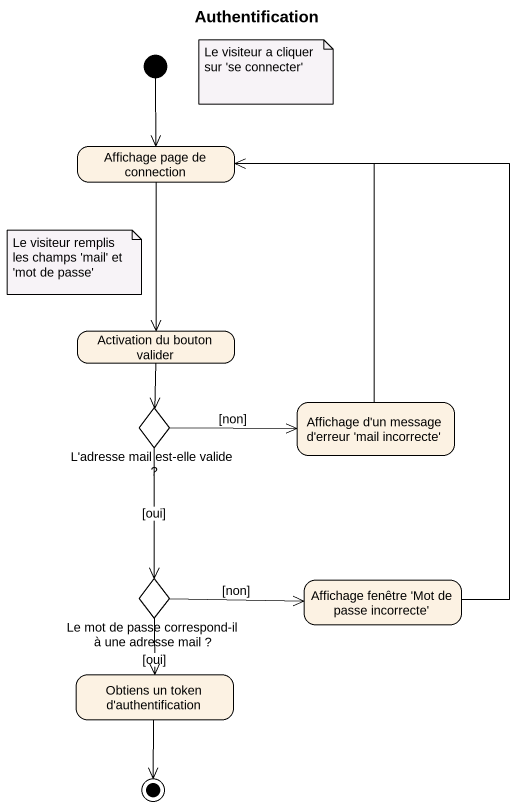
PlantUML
@startuml
title Authentification
hide empty description
state "Affichage page de connection" as Affichage_page_de_connection
state "Activation du bouton valider" as Activation_du_bouton_valider
state "L'adresse mail est-elle valide ?" as L_adresse_mail_est_elle <<choice>>
state "Affichage d'un message d'erreur 'mail incorrecte'" as Affichage_d_un_message_d
state "Le mot de passe correspond-il à une adresse mail ?" as Le_mot_de_passe_correspond <<choice>>
state "Affichage fenêtre 'Mot de passe incorrecte'" as Affichage_fenêtre_Mot_de
state "Obtiens un token d'authentification" as Obtiens_un_token_d
[*] --> Affichage_page_de_connection
Affichage_page_de_connection --> Activation_du_bouton_valider
Activation_du_bouton_valider --> L_adresse_mail_est_elle
L_adresse_mail_est_elle -right-> Affichage_d_un_message_d : [non]
L_adresse_mail_est_elle --> Le_mot_de_passe_correspond : [oui]
Affichage_d_un_message_d -up-> Affichage_page_de_connection
Le_mot_de_passe_correspond -right-> Affichage_fenêtre_Mot_de : [non]
Le_mot_de_passe_correspond --> Obtiens_un_token_d : [oui]
Affichage_fenêtre_Mot_de -up-> Affichage_page_de_connection
Obtiens_un_token_d --> [*]
note as N1
  Le visiteur a cliquer sur 'se connecter'
end note
note as N2
  Le visiteur remplis les champs 'mail' et 'mot de passe'
end note
@enduml
